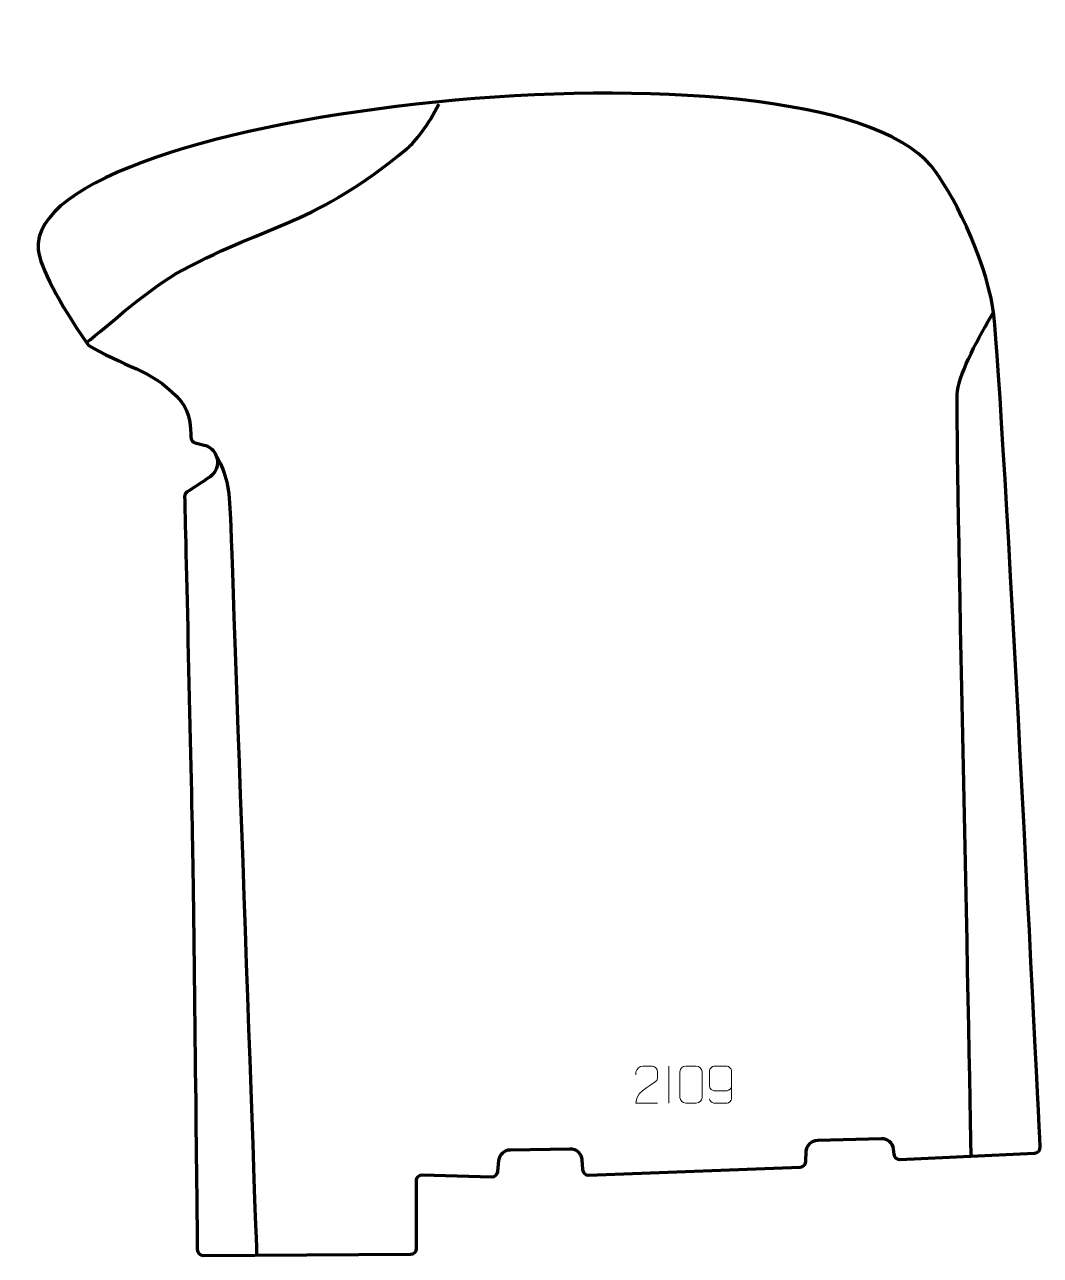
# Model space of a CAD drawing. Header units: millimetres. Extents: x -349 to 340, y -430 to 405.
import ezdxf

# ---------------------------------------------------------------- set-up
doc = ezdxf.new("R2010")
doc.units = ezdxf.units.MM
doc.header["$MEASUREMENT"] = 0
for name, color, linetype in [('layer 1', 7, 'Continuous'), ('layer 2', 7, 'Continuous'), ('layer 3', 7, 'Continuous')]:
    doc.layers.add(name, color=color, linetype=linetype)

msp = doc.modelspace()

# ---------------------------------------------------------------- linework, layer by layer
at = {"layer": 'layer 1', "color": 250, "lineweight": 9}
for points, knots in [([(80.4145, -326.6849), (75.5001, -326.6846), (70.5857, -326.6846), (65.6716, -326.6849), (65.6716, -326.6849), (65.6716, -316.7526), (80.3226, -314.1114), (80.4145, -309.8011), (80.4145, -309.8011), (80.4142, -308.377), (80.4142, -306.9533), (80.4145, -305.53), (80.4145, -305.53), (80.3976, -303.4529), (78.2748, -301.7281), (76.6038, -301.7108), (76.6038, -301.7108), (74.5306, -301.7112), (72.4577, -301.7112), (70.3853, -301.7108), (70.3853, -301.7108), (68.5632, -301.6943), (65.7385, -303.4864), (65.6716, -305.58), (65.6716, -305.58), (65.6716, -305.58), (65.6716, -307.6348), (65.6716, -307.6348)], [0, 0, 0, 0, 0.125, 0.125, 0.125, 0.125, 0.25, 0.25, 0.25, 0.25, 0.375, 0.375, 0.375, 0.375, 0.5, 0.5, 0.5, 0.5, 0.625, 0.625, 0.625, 0.625, 0.75, 0.75, 0.75, 0.75, 1, 1, 1, 1]), ([(99.4624, -301.6985), (101.8285, -301.6985), (104.195, -301.6985), (106.5615, -301.6985), (106.5615, -301.6985), (108.542, -301.6629), (110.568, -303.1572), (110.5951, -305.5993), (110.5951, -305.5993), (110.5947, -311.3567), (110.5947, -317.1145), (110.5951, -322.8727), (110.5951, -322.8727), (110.453, -325.2003), (108.7466, -326.6826), (106.5615, -326.6934), (106.5615, -326.6934), (104.1891, -326.693), (101.8167, -326.693), (99.4447, -326.6934), (99.4447, -326.6934), (97.4862, -326.799), (95.4798, -324.9111), (95.4912, -322.8901), (95.4912, -322.8901), (95.4916, -317.1095), (95.4916, -311.3292), (95.4912, -305.5494), (95.4912, -305.5494), (95.4955, -303.4074), (97.2726, -301.6849), (99.4624, -301.6985)], [0, 0, 0, 0, 0.11111111, 0.11111111, 0.11111111, 0.11111111, 0.22222222, 0.22222222, 0.22222222, 0.22222222, 0.33333333, 0.33333333, 0.33333333, 0.33333333, 0.44444444, 0.44444444, 0.44444444, 0.44444444, 0.55555556, 0.55555556, 0.55555556, 0.55555556, 0.66666667, 0.66666667, 0.66666667, 0.66666667, 0.77777778, 0.77777778, 0.77777778, 0.77777778, 1, 1, 1, 1]), ([(115.6132, -323.7385), (115.6373, -325.078), (116.9935, -326.7313), (118.5654, -326.6969), (118.5654, -326.6969), (121.5502, -326.6966), (124.5354, -326.6966), (127.5208, -326.6969), (127.5208, -326.6969), (128.7399, -326.7119), (130.4681, -325.2743), (130.4731, -323.7385), (130.4731, -323.7385), (130.4728, -317.3781), (130.4728, -311.0173), (130.4731, -304.6565), (130.4731, -304.6565), (130.4684, -303.4936), (128.7399, -301.7225), (127.5208, -301.6981), (127.5208, -301.6981), (124.5354, -301.6984), (121.5502, -301.6984), (118.5654, -301.6981), (118.5654, -301.6981), (117.2873, -301.7419), (115.6176, -303.3564), (115.6132, -304.6565), (115.6132, -304.6565), (115.6132, -308.2399), (115.6132, -311.8229), (115.6132, -315.4057), (115.6132, -315.4057), (115.6517, -316.8839), (117.2344, -318.3168), (118.5654, -318.3147), (118.5654, -318.3147), (121.5502, -318.315), (124.5354, -318.315), (127.5208, -318.3147), (127.5208, -318.3147), (128.8503, -318.3197), (130.4933, -316.8125), (130.4516, -315.3839)], [0, 0, 0, 0, 0.08333333, 0.08333333, 0.08333333, 0.08333333, 0.16666667, 0.16666667, 0.16666667, 0.16666667, 0.25, 0.25, 0.25, 0.25, 0.33333333, 0.33333333, 0.33333333, 0.33333333, 0.41666667, 0.41666667, 0.41666667, 0.41666667, 0.5, 0.5, 0.5, 0.5, 0.58333333, 0.58333333, 0.58333333, 0.58333333, 0.66666667, 0.66666667, 0.66666667, 0.66666667, 0.75, 0.75, 0.75, 0.75, 0.83333333, 0.83333333, 0.83333333, 0.83333333, 1, 1, 1, 1])]:
    msp.add_open_spline(points, degree=3, knots=knots, dxfattribs=at)
msp.add_open_spline([(88.0431, -301.7107), (88.0431, -301.7107), (88.0431, -326.6848), (88.0431, -326.6848)], degree=3, dxfattribs=at)
at = {"layer": 'layer 2', "color": 230, "lineweight": 200}
msp.add_open_spline([(-227.7682, -429.9993), (-229.9691, -430.011), (-231.7662, -428.2446), (-231.7892, -426.0436), (-231.7892, -426.0436), (-232.0897, -397.2601), (-233.9559, -220.1921), (-235.0072, -157.735), (-235.0072, -157.735), (-235.9685, -100.6132), (-239.8826, 63.3001), (-240.3892, 84.4432), (-240.3892, 84.4432), (-240.4227, 85.8402), (-239.7224, 87.148), (-238.541, 87.8948), (-238.541, 87.8948), (-235.3233, 89.9292), (-228.6201, 94.2162), (-223.1341, 98.0453), (-223.1341, 98.0453), (-218.0777, 101.5745), (-216.5307, 108.3721), (-219.5774, 113.7326), (-219.5774, 113.7326), (-219.607, 113.7844), (-219.6362, 113.8359), (-219.6652, 113.8871), (-219.6652, 113.8871), (-221.2711, 116.7079), (-223.9585, 118.7484), (-227.105, 119.5453), (-227.105, 119.5453), (-227.105, 119.5453), (-233.1297, 121.0711), (-233.1297, 121.0711), (-233.1297, 121.0711), (-234.9328, 121.5276), (-236.1802, 123.1645), (-236.1467, 125.0243), (-236.1467, 125.0243), (-236.0479, 130.4991), (-236.6667, 141.8825), (-242.8145, 149.1483), (-242.8145, 149.1483), (-259.7771, 169.1945), (-276.3633, 170.8166), (-303.5763, 185.9208), (-303.5763, 185.9208), (-304.9365, 186.6761), (-306.1057, 187.7404), (-306.9806, 189.0267), (-306.9806, 189.0267), (-325.271, 215.9164), (-338.4928, 239.9466), (-339.651, 251.9132), (-339.651, 251.9132), (-348.8832, 347.3211), (185.9867, 404.6917), (265.8717, 308.8289), (265.8717, 308.8289), (279.7056, 292.2286), (301.8396, 247.9607), (307.768, 212.388), (307.768, 212.388), (313.3966, 178.6169), (337.4306, -307.3325), (339.8503, -356.4621), (339.8503, -356.4621), (339.959, -358.6708), (338.255, -360.5462), (336.0463, -360.652), (336.0463, -360.652), (336.0463, -360.652), (244.7379, -365.0229), (244.7379, -365.0229), (244.7379, -365.0229), (242.6226, -365.1245), (240.7949, -363.5593), (240.5691, -361.4539), (240.5691, -361.4539), (240.5691, -361.4539), (240.1772, -357.7938), (240.1772, -357.7938), (240.1772, -357.7938), (239.7327, -353.6455), (236.1749, -350.5351), (232.0044, -350.649), (232.0044, -350.649), (232.0044, -350.649), (188.9764, -351.8223), (188.9764, -351.8223), (188.9764, -351.8223), (184.7357, -351.9381), (181.3225, -355.3438), (181.1977, -359.5845), (181.1977, -359.5845), (181.1977, -359.5845), (181.0029, -366.21), (181.0029, -366.21), (181.0029, -366.21), (180.9412, -368.3133), (179.2602, -370.0091), (177.1577, -370.0895), (177.1577, -370.0895), (177.1577, -370.0895), (33.5637, -375.5932), (33.5637, -375.5932), (33.5637, -375.5932), (31.3867, -375.6765), (29.5431, -374.0025), (29.417, -371.8277), (29.417, -371.8277), (29.417, -371.8277), (29.0347, -365.23), (29.0347, -365.23), (29.0347, -365.23), (28.7864, -360.9469), (25.2032, -357.622), (20.9134, -357.694), (20.9134, -357.694), (20.9134, -357.694), (-19.3686, -358.3713), (-19.3686, -358.3713), (-19.3686, -358.3713), (-23.4241, -358.4394), (-26.7872, -361.5322), (-27.1939, -365.5676), (-27.1939, -365.5676), (-27.1939, -365.5676), (-27.9524, -373.0871), (-27.9524, -373.0871), (-27.9524, -373.0871), (-28.163, -375.1745), (-29.9502, -376.7447), (-32.0471, -376.6844), (-32.0471, -376.6844), (-32.0471, -376.6844), (-79.0187, -375.3346), (-79.0187, -375.3346), (-79.0187, -375.3346), (-81.2723, -375.2701), (-83.1339, -377.0788), (-83.1339, -379.333), (-83.1339, -379.333), (-83.1339, -379.333), (-83.1339, -425.2601), (-83.1339, -425.2601), (-83.1339, -425.2601), (-83.1339, -427.4611), (-84.9119, -429.2483), (-87.1129, -429.2599), (-87.1129, -429.2599), (-87.1129, -429.2599), (-227.7682, -429.9993), (-227.7682, -429.9993)], degree=3, knots=[0, 0, 0, 0, 0.025, 0.025, 0.025, 0.025, 0.05, 0.05, 0.05, 0.05, 0.075, 0.075, 0.075, 0.075, 0.1, 0.1, 0.1, 0.1, 0.125, 0.125, 0.125, 0.125, 0.15, 0.15, 0.15, 0.15, 0.175, 0.175, 0.175, 0.175, 0.2, 0.2, 0.2, 0.2, 0.225, 0.225, 0.225, 0.225, 0.25, 0.25, 0.25, 0.25, 0.275, 0.275, 0.275, 0.275, 0.3, 0.3, 0.3, 0.3, 0.325, 0.325, 0.325, 0.325, 0.35, 0.35, 0.35, 0.35, 0.375, 0.375, 0.375, 0.375, 0.4, 0.4, 0.4, 0.4, 0.425, 0.425, 0.425, 0.425, 0.45, 0.45, 0.45, 0.45, 0.475, 0.475, 0.475, 0.475, 0.5, 0.5, 0.5, 0.5, 0.525, 0.525, 0.525, 0.525, 0.55, 0.55, 0.55, 0.55, 0.575, 0.575, 0.575, 0.575, 0.6, 0.6, 0.6, 0.6, 0.625, 0.625, 0.625, 0.625, 0.65, 0.65, 0.65, 0.65, 0.675, 0.675, 0.675, 0.675, 0.7, 0.7, 0.7, 0.7, 0.725, 0.725, 0.725, 0.725, 0.75, 0.75, 0.75, 0.75, 0.775, 0.775, 0.775, 0.775, 0.8, 0.8, 0.8, 0.8, 0.825, 0.825, 0.825, 0.825, 0.85, 0.85, 0.85, 0.85, 0.875, 0.875, 0.875, 0.875, 0.9, 0.9, 0.9, 0.9, 0.925, 0.925, 0.925, 0.925, 0.95, 0.95, 0.95, 0.95, 1, 1, 1, 1], dxfattribs=at)
at = {"layer": 'layer 3', "color": 142, "lineweight": 200}
for points, knots in [([(-306.9807, 189.0268), (-292.7172, 199.9026), (-264.8336, 225.9132), (-241.7246, 238.2647), (-241.7246, 238.2647), (-181.4523, 270.4784), (-153.2579, 268.0072), (-89.4244, 320.7399), (-89.4244, 320.7399), (-84.3884, 324.9), (-74.5949, 336.9217), (-68.0738, 350.8091)], [0, 0, 0, 0, 0.25, 0.25, 0.25, 0.25, 0.5, 0.5, 0.5, 0.5, 1, 1, 1, 1]), ([(293.0525, -362.7102), (291.3757, -251.8049), (282.0027, 143.0202), (283.7247, 156.2215), (283.7247, 156.2215), (285.4466, 169.4228), (298.3551, 193.0972), (308.1499, 209.6407)], [0, 0, 0, 0, 0.33333333, 0.33333333, 0.33333333, 0.33333333, 1, 1, 1, 1]), ([(-219.6654, 113.887), (-213.0374, 101.603), (-210.2484, 94.0327), (-209.4518, 72.9161), (-209.4518, 72.9161), (-208.6549, 51.7992), (-191.5222, -429.9994), (-191.5222, -429.9994)], [0, 0, 0, 0, 0.33333333, 0.33333333, 0.33333333, 0.33333333, 1, 1, 1, 1])]:
    msp.add_open_spline(points, degree=3, knots=knots, dxfattribs=at)

doc.saveas('drawing.dxf')
